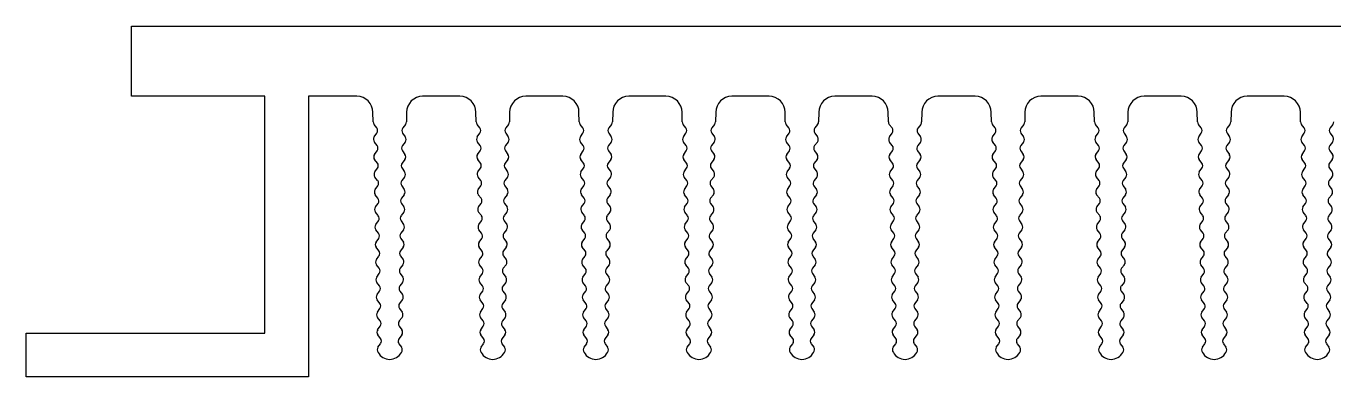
# Model space of a CAD drawing. Extents: x 813 to 960, y 637 to 657.
# Drawn here: x 813.2 to 887.7, y 637.3 to 657.3 of the extents above; entities that cross this region are included whole.
import ezdxf

# ---------------------------------------------------------------- set-up
doc = ezdxf.new("R2010")
doc.units = 0
doc.layers.get('0').update_dxf_attribs({"linetype": 'CONTINUOUS'})

msp = doc.modelspace()

# ---------------------------------------------------------------- linework, layer by layer
for p, q in [((819.174, 657.255), (954.174, 657.255)), ((819.174, 653.255), (819.174, 657.255)), ((826.774, 653.255), (819.174, 653.255)), ((826.774, 639.755), (826.774, 653.255)), ((829.264, 653.255), (829.264, 637.255)), ((832.009, 653.255), (829.264, 653.255)), ((837.879, 653.255), (835.759, 653.255)), ((843.749, 653.255), (841.629, 653.255)), ((849.619, 653.255), (847.499, 653.255)), ((855.489, 653.255), (853.369, 653.255)), ((861.359, 653.255), (859.239, 653.255)), ((867.229, 653.255), (865.109, 653.255)), ((873.099, 653.255), (870.979, 653.255)), ((878.969, 653.255), (876.849, 653.255)), ((884.839, 653.255), (882.719, 653.255)), ((832.937, 651.797), (832.924, 652.34)), ((834.844, 652.34), (834.831, 651.797)), ((838.807, 651.797), (838.794, 652.34)), ((840.714, 652.34), (840.701, 651.797)), ((844.677, 651.797), (844.664, 652.34)), ((846.584, 652.34), (846.571, 651.797)), ((850.547, 651.797), (850.534, 652.34)), ((852.454, 652.34), (852.441, 651.797)), ((856.417, 651.797), (856.404, 652.34)), ((858.324, 652.34), (858.311, 651.797)), ((862.287, 651.797), (862.274, 652.34)), ((864.194, 652.34), (864.181, 651.797)), ((868.157, 651.797), (868.144, 652.34)), ((870.064, 652.34), (870.051, 651.797)), ((874.027, 651.797), (874.014, 652.34)), ((875.934, 652.34), (875.921, 651.797)), ((879.897, 651.797), (879.884, 652.34)), ((881.804, 652.34), (881.791, 651.797)), ((885.767, 651.797), (885.754, 652.34)), ((833.143, 651.446), (832.99, 651.644)), ((833.002, 650.944), (833.148, 651.146)), ((834.619, 651.146), (834.766, 650.944)), ((834.778, 651.644), (834.625, 651.446)), ((839.013, 651.446), (838.86, 651.644)), ((838.872, 650.944), (839.018, 651.146)), ((840.489, 651.146), (840.636, 650.944)), ((840.648, 651.644), (840.495, 651.446)), ((844.883, 651.446), (844.73, 651.644)), ((844.742, 650.944), (844.888, 651.146)), ((846.359, 651.146), (846.506, 650.944)), ((846.518, 651.644), (846.365, 651.446)), ((850.753, 651.446), (850.6, 651.644)), ((850.612, 650.944), (850.758, 651.146)), ((852.229, 651.146), (852.376, 650.944)), ((852.388, 651.644), (852.235, 651.446)), ((856.623, 651.446), (856.47, 651.644)), ((856.482, 650.944), (856.628, 651.146)), ((858.099, 651.146), (858.246, 650.944)), ((858.258, 651.644), (858.105, 651.446)), ((862.493, 651.446), (862.34, 651.644)), ((862.352, 650.944), (862.498, 651.146)), ((863.969, 651.146), (864.116, 650.944)), ((864.128, 651.644), (863.975, 651.446)), ((868.363, 651.446), (868.21, 651.644)), ((868.222, 650.944), (868.368, 651.146)), ((869.839, 651.146), (869.986, 650.944)), ((869.998, 651.644), (869.845, 651.446)), ((874.233, 651.446), (874.08, 651.644)), ((874.092, 650.944), (874.238, 651.146)), ((875.709, 651.146), (875.856, 650.944)), ((875.868, 651.644), (875.715, 651.446)), ((880.103, 651.446), (879.95, 651.644)), ((879.962, 650.944), (880.108, 651.146)), ((881.579, 651.146), (881.726, 650.944)), ((881.738, 651.644), (881.585, 651.446)), ((885.973, 651.446), (885.82, 651.644)), ((885.832, 650.944), (885.978, 651.146)), ((887.449, 651.146), (887.596, 650.944)), ((887.608, 651.644), (887.455, 651.446)), ((833.161, 650.446), (833.007, 650.644)), ((834.76, 650.644), (834.607, 650.446)), ((839.031, 650.446), (838.877, 650.644)), ((840.63, 650.644), (840.477, 650.446)), ((844.901, 650.446), (844.747, 650.644)), ((846.5, 650.644), (846.347, 650.446)), ((850.771, 650.446), (850.617, 650.644)), ((852.37, 650.644), (852.217, 650.446)), ((856.641, 650.446), (856.487, 650.644)), ((858.24, 650.644), (858.087, 650.446)), ((862.511, 650.446), (862.357, 650.644)), ((864.11, 650.644), (863.957, 650.446)), ((868.381, 650.446), (868.227, 650.644)), ((869.98, 650.644), (869.827, 650.446)), ((874.251, 650.446), (874.097, 650.644)), ((875.85, 650.644), (875.697, 650.446)), ((880.121, 650.446), (879.967, 650.644)), ((881.72, 650.644), (881.567, 650.446)), ((885.991, 650.446), (885.837, 650.644)), ((887.59, 650.644), (887.437, 650.446)), ((833.02, 649.944), (833.166, 650.146)), ((833.179, 649.447), (833.025, 649.644)), ((834.743, 649.644), (834.589, 649.447)), ((834.602, 650.146), (834.748, 649.944)), ((838.89, 649.944), (839.036, 650.146)), ((839.049, 649.447), (838.895, 649.644)), ((840.613, 649.644), (840.459, 649.447)), ((840.472, 650.146), (840.618, 649.944)), ((844.76, 649.944), (844.906, 650.146)), ((844.919, 649.447), (844.765, 649.644)), ((846.483, 649.644), (846.329, 649.447)), ((846.342, 650.146), (846.488, 649.944)), ((850.63, 649.944), (850.776, 650.146)), ((850.789, 649.447), (850.635, 649.644)), ((852.353, 649.644), (852.199, 649.447)), ((852.212, 650.146), (852.358, 649.944)), ((856.5, 649.944), (856.646, 650.146)), ((856.659, 649.447), (856.505, 649.644)), ((858.223, 649.644), (858.069, 649.447)), ((858.082, 650.146), (858.228, 649.944)), ((862.37, 649.944), (862.516, 650.146)), ((862.529, 649.447), (862.375, 649.644)), ((864.093, 649.644), (863.939, 649.447)), ((863.952, 650.146), (864.098, 649.944)), ((868.24, 649.944), (868.386, 650.146)), ((868.399, 649.447), (868.245, 649.644)), ((869.963, 649.644), (869.809, 649.447)), ((869.822, 650.146), (869.968, 649.944)), ((874.11, 649.944), (874.256, 650.146)), ((874.269, 649.447), (874.115, 649.644)), ((875.833, 649.644), (875.679, 649.447)), ((875.692, 650.146), (875.838, 649.944)), ((879.98, 649.944), (880.126, 650.146)), ((880.139, 649.447), (879.985, 649.644)), ((881.703, 649.644), (881.549, 649.447)), ((881.562, 650.146), (881.708, 649.944)), ((885.85, 649.944), (885.996, 650.146)), ((886.009, 649.447), (885.855, 649.644)), ((887.573, 649.644), (887.419, 649.447)), ((887.432, 650.146), (887.578, 649.944)), ((833.037, 648.944), (833.184, 649.147)), ((834.584, 649.147), (834.73, 648.944)), ((838.907, 648.944), (839.054, 649.147)), ((840.454, 649.147), (840.6, 648.944)), ((844.777, 648.944), (844.924, 649.147)), ((846.324, 649.147), (846.47, 648.944)), ((850.647, 648.944), (850.794, 649.147)), ((852.194, 649.147), (852.34, 648.944)), ((856.517, 648.944), (856.664, 649.147)), ((858.064, 649.147), (858.21, 648.944)), ((862.387, 648.944), (862.534, 649.147)), ((863.934, 649.147), (864.08, 648.944)), ((868.257, 648.944), (868.404, 649.147)), ((869.804, 649.147), (869.95, 648.944)), ((874.127, 648.944), (874.274, 649.147)), ((875.674, 649.147), (875.82, 648.944)), ((879.997, 648.944), (880.144, 649.147)), ((881.544, 649.147), (881.69, 648.944)), ((885.867, 648.944), (886.014, 649.147)), ((887.414, 649.147), (887.56, 648.944)), ((833.196, 648.447), (833.043, 648.644)), ((833.055, 647.944), (833.201, 648.147)), ((834.566, 648.147), (834.713, 647.944)), ((834.725, 648.644), (834.572, 648.447)), ((839.066, 648.447), (838.913, 648.644)), ((838.925, 647.944), (839.071, 648.147)), ((840.436, 648.147), (840.583, 647.944)), ((840.595, 648.644), (840.442, 648.447)), ((844.936, 648.447), (844.783, 648.644)), ((844.795, 647.944), (844.941, 648.147)), ((846.306, 648.147), (846.453, 647.944)), ((846.465, 648.644), (846.312, 648.447)), ((850.806, 648.447), (850.653, 648.644)), ((850.665, 647.944), (850.811, 648.147)), ((852.176, 648.147), (852.323, 647.944)), ((852.335, 648.644), (852.182, 648.447)), ((856.676, 648.447), (856.523, 648.644)), ((856.535, 647.944), (856.681, 648.147)), ((858.046, 648.147), (858.193, 647.944)), ((858.205, 648.644), (858.052, 648.447)), ((862.546, 648.447), (862.393, 648.644)), ((862.405, 647.944), (862.551, 648.147)), ((863.916, 648.147), (864.063, 647.944)), ((864.075, 648.644), (863.922, 648.447)), ((868.416, 648.447), (868.263, 648.644)), ((868.275, 647.944), (868.421, 648.147)), ((869.786, 648.147), (869.933, 647.944)), ((869.945, 648.644), (869.792, 648.447)), ((874.286, 648.447), (874.133, 648.644)), ((874.145, 647.944), (874.291, 648.147)), ((875.656, 648.147), (875.803, 647.944)), ((875.815, 648.644), (875.662, 648.447)), ((880.156, 648.447), (880.003, 648.644)), ((880.015, 647.944), (880.161, 648.147)), ((881.526, 648.147), (881.673, 647.944)), ((881.685, 648.644), (881.532, 648.447)), ((886.026, 648.447), (885.873, 648.644)), ((885.885, 647.944), (886.031, 648.147)), ((887.396, 648.147), (887.543, 647.944)), ((887.555, 648.644), (887.402, 648.447)), ((833.214, 647.447), (833.06, 647.644)), ((834.707, 647.644), (834.554, 647.447)), ((839.084, 647.447), (838.93, 647.644)), ((840.577, 647.644), (840.424, 647.447)), ((844.954, 647.447), (844.8, 647.644)), ((846.447, 647.644), (846.294, 647.447)), ((850.824, 647.447), (850.67, 647.644)), ((852.317, 647.644), (852.164, 647.447)), ((856.694, 647.447), (856.54, 647.644)), ((858.187, 647.644), (858.034, 647.447)), ((862.564, 647.447), (862.41, 647.644)), ((864.057, 647.644), (863.904, 647.447)), ((868.434, 647.447), (868.28, 647.644)), ((869.927, 647.644), (869.774, 647.447)), ((874.304, 647.447), (874.15, 647.644)), ((875.797, 647.644), (875.644, 647.447)), ((880.174, 647.447), (880.02, 647.644)), ((881.667, 647.644), (881.514, 647.447)), ((886.044, 647.447), (885.89, 647.644)), ((887.537, 647.644), (887.384, 647.447)), ((833.073, 646.944), (833.219, 647.147)), ((833.232, 646.447), (833.078, 646.644)), ((834.69, 646.644), (834.536, 646.447)), ((834.549, 647.147), (834.695, 646.944)), ((838.943, 646.944), (839.089, 647.147)), ((839.102, 646.447), (838.948, 646.644)), ((840.56, 646.644), (840.406, 646.447)), ((840.419, 647.147), (840.565, 646.944)), ((844.813, 646.944), (844.959, 647.147)), ((844.972, 646.447), (844.818, 646.644)), ((846.43, 646.644), (846.276, 646.447)), ((846.289, 647.147), (846.435, 646.944)), ((850.683, 646.944), (850.829, 647.147)), ((850.842, 646.447), (850.688, 646.644)), ((852.3, 646.644), (852.146, 646.447)), ((852.159, 647.147), (852.305, 646.944)), ((856.553, 646.944), (856.699, 647.147)), ((856.712, 646.447), (856.558, 646.644)), ((858.17, 646.644), (858.016, 646.447)), ((858.029, 647.147), (858.175, 646.944)), ((862.423, 646.944), (862.569, 647.147)), ((862.582, 646.447), (862.428, 646.644)), ((864.04, 646.644), (863.886, 646.447)), ((863.899, 647.147), (864.045, 646.944)), ((868.293, 646.944), (868.439, 647.147)), ((868.452, 646.447), (868.298, 646.644)), ((869.91, 646.644), (869.756, 646.447)), ((869.769, 647.147), (869.915, 646.944)), ((874.163, 646.944), (874.309, 647.147)), ((874.322, 646.447), (874.168, 646.644)), ((875.78, 646.644), (875.626, 646.447)), ((875.639, 647.147), (875.785, 646.944)), ((880.033, 646.944), (880.179, 647.147)), ((880.192, 646.447), (880.038, 646.644)), ((881.65, 646.644), (881.496, 646.447)), ((881.509, 647.147), (881.655, 646.944)), ((885.903, 646.944), (886.049, 647.147)), ((886.062, 646.447), (885.908, 646.644)), ((887.52, 646.644), (887.366, 646.447)), ((887.379, 647.147), (887.525, 646.944)), ((833.09, 645.944), (833.237, 646.147)), ((834.531, 646.147), (834.677, 645.944)), ((838.96, 645.944), (839.107, 646.147)), ((840.401, 646.147), (840.547, 645.944)), ((844.83, 645.944), (844.977, 646.147)), ((846.271, 646.147), (846.417, 645.944)), ((850.7, 645.944), (850.847, 646.147)), ((852.141, 646.147), (852.287, 645.944)), ((856.57, 645.944), (856.717, 646.147)), ((858.011, 646.147), (858.157, 645.944)), ((862.44, 645.944), (862.587, 646.147)), ((863.881, 646.147), (864.027, 645.944)), ((868.31, 645.944), (868.457, 646.147)), ((869.751, 646.147), (869.897, 645.944)), ((874.18, 645.944), (874.327, 646.147)), ((875.621, 646.147), (875.767, 645.944)), ((880.05, 645.944), (880.197, 646.147)), ((881.491, 646.147), (881.637, 645.944)), ((885.92, 645.944), (886.067, 646.147)), ((887.361, 646.147), (887.507, 645.944)), ((833.249, 645.447), (833.096, 645.644)), ((833.108, 644.945), (833.255, 645.147)), ((834.513, 645.147), (834.66, 644.945)), ((834.672, 645.644), (834.519, 645.447)), ((839.119, 645.447), (838.966, 645.644)), ((838.978, 644.945), (839.125, 645.147)), ((840.383, 645.147), (840.53, 644.945)), ((840.542, 645.644), (840.389, 645.447)), ((844.989, 645.447), (844.836, 645.644)), ((844.848, 644.945), (844.995, 645.147)), ((846.253, 645.147), (846.4, 644.945)), ((846.412, 645.644), (846.259, 645.447)), ((850.859, 645.447), (850.706, 645.644)), ((850.718, 644.945), (850.865, 645.147)), ((852.123, 645.147), (852.27, 644.945)), ((852.282, 645.644), (852.129, 645.447)), ((856.729, 645.447), (856.576, 645.644)), ((856.588, 644.945), (856.735, 645.147)), ((857.993, 645.147), (858.14, 644.945)), ((858.152, 645.644), (857.999, 645.447)), ((862.599, 645.447), (862.446, 645.644)), ((862.458, 644.945), (862.605, 645.147)), ((863.863, 645.147), (864.01, 644.945)), ((864.022, 645.644), (863.869, 645.447)), ((868.469, 645.447), (868.316, 645.644)), ((868.328, 644.945), (868.475, 645.147)), ((869.733, 645.147), (869.88, 644.945)), ((869.892, 645.644), (869.739, 645.447)), ((874.339, 645.447), (874.186, 645.644)), ((874.198, 644.945), (874.345, 645.147)), ((875.603, 645.147), (875.75, 644.945)), ((875.762, 645.644), (875.609, 645.447)), ((880.209, 645.447), (880.056, 645.644)), ((880.068, 644.945), (880.215, 645.147)), ((881.473, 645.147), (881.62, 644.945)), ((881.632, 645.644), (881.479, 645.447)), ((886.079, 645.447), (885.926, 645.644)), ((885.938, 644.945), (886.085, 645.147)), ((887.343, 645.147), (887.49, 644.945)), ((887.502, 645.644), (887.349, 645.447)), ((833.267, 644.447), (833.113, 644.645)), ((834.654, 644.645), (834.501, 644.447)), ((839.137, 644.447), (838.983, 644.645)), ((840.524, 644.645), (840.371, 644.447)), ((845.007, 644.447), (844.853, 644.645)), ((846.394, 644.645), (846.241, 644.447)), ((850.877, 644.447), (850.723, 644.645)), ((852.264, 644.645), (852.111, 644.447)), ((856.747, 644.447), (856.593, 644.645)), ((858.134, 644.645), (857.981, 644.447)), ((862.617, 644.447), (862.463, 644.645)), ((864.004, 644.645), (863.851, 644.447)), ((868.487, 644.447), (868.333, 644.645)), ((869.874, 644.645), (869.721, 644.447)), ((874.357, 644.447), (874.203, 644.645)), ((875.744, 644.645), (875.591, 644.447)), ((880.227, 644.447), (880.073, 644.645)), ((881.614, 644.645), (881.461, 644.447)), ((886.097, 644.447), (885.943, 644.645)), ((887.484, 644.645), (887.331, 644.447)), ((833.126, 643.945), (833.272, 644.147)), ((833.285, 643.447), (833.131, 643.645)), ((834.637, 643.645), (834.483, 643.447)), ((834.496, 644.147), (834.642, 643.945)), ((838.996, 643.945), (839.142, 644.147)), ((839.155, 643.447), (839.001, 643.645)), ((840.507, 643.645), (840.353, 643.447)), ((840.366, 644.147), (840.512, 643.945)), ((844.866, 643.945), (845.012, 644.147)), ((845.025, 643.447), (844.871, 643.645)), ((846.377, 643.645), (846.223, 643.447)), ((846.236, 644.147), (846.382, 643.945)), ((850.736, 643.945), (850.882, 644.147)), ((850.895, 643.447), (850.741, 643.645)), ((852.247, 643.645), (852.093, 643.447)), ((852.106, 644.147), (852.252, 643.945)), ((856.606, 643.945), (856.752, 644.147)), ((856.765, 643.447), (856.611, 643.645)), ((858.117, 643.645), (857.963, 643.447)), ((857.976, 644.147), (858.122, 643.945)), ((862.476, 643.945), (862.622, 644.147)), ((862.635, 643.447), (862.481, 643.645)), ((863.987, 643.645), (863.833, 643.447)), ((863.846, 644.147), (863.992, 643.945)), ((868.346, 643.945), (868.492, 644.147)), ((868.505, 643.447), (868.351, 643.645)), ((869.857, 643.645), (869.703, 643.447)), ((869.716, 644.147), (869.862, 643.945)), ((874.216, 643.945), (874.362, 644.147)), ((874.375, 643.447), (874.221, 643.645)), ((875.727, 643.645), (875.573, 643.447)), ((875.586, 644.147), (875.732, 643.945)), ((880.086, 643.945), (880.232, 644.147)), ((880.245, 643.447), (880.091, 643.645)), ((881.597, 643.645), (881.443, 643.447)), ((881.456, 644.147), (881.602, 643.945)), ((885.956, 643.945), (886.102, 644.147)), ((886.115, 643.447), (885.961, 643.645)), ((887.467, 643.645), (887.313, 643.447)), ((887.326, 644.147), (887.472, 643.945)), ((833.143, 642.945), (833.29, 643.147)), ((834.478, 643.147), (834.624, 642.945)), ((839.013, 642.945), (839.16, 643.147)), ((840.348, 643.147), (840.494, 642.945)), ((844.883, 642.945), (845.03, 643.147)), ((846.218, 643.147), (846.364, 642.945)), ((850.753, 642.945), (850.9, 643.147)), ((852.088, 643.147), (852.234, 642.945)), ((856.623, 642.945), (856.77, 643.147)), ((857.958, 643.147), (858.104, 642.945)), ((862.493, 642.945), (862.64, 643.147)), ((863.828, 643.147), (863.974, 642.945)), ((868.363, 642.945), (868.51, 643.147)), ((869.698, 643.147), (869.844, 642.945)), ((874.233, 642.945), (874.38, 643.147)), ((875.568, 643.147), (875.714, 642.945)), ((880.103, 642.945), (880.25, 643.147)), ((881.438, 643.147), (881.584, 642.945)), ((885.973, 642.945), (886.12, 643.147)), ((887.308, 643.147), (887.454, 642.945)), ((833.302, 642.448), (833.149, 642.645)), ((833.161, 641.945), (833.308, 642.148)), ((834.46, 642.148), (834.607, 641.945)), ((834.619, 642.645), (834.466, 642.448)), ((839.172, 642.448), (839.019, 642.645)), ((839.031, 641.945), (839.178, 642.148)), ((840.33, 642.148), (840.477, 641.945)), ((840.489, 642.645), (840.336, 642.448)), ((845.042, 642.448), (844.889, 642.645)), ((844.901, 641.945), (845.048, 642.148)), ((846.2, 642.148), (846.347, 641.945)), ((846.359, 642.645), (846.206, 642.448)), ((850.912, 642.448), (850.759, 642.645)), ((850.771, 641.945), (850.918, 642.148)), ((852.07, 642.148), (852.217, 641.945)), ((852.229, 642.645), (852.076, 642.448)), ((856.782, 642.448), (856.629, 642.645)), ((856.641, 641.945), (856.788, 642.148)), ((857.94, 642.148), (858.087, 641.945)), ((858.099, 642.645), (857.946, 642.448)), ((862.652, 642.448), (862.499, 642.645)), ((862.511, 641.945), (862.658, 642.148)), ((863.81, 642.148), (863.957, 641.945)), ((863.969, 642.645), (863.816, 642.448)), ((868.522, 642.448), (868.369, 642.645)), ((868.381, 641.945), (868.528, 642.148)), ((869.68, 642.148), (869.827, 641.945)), ((869.839, 642.645), (869.686, 642.448)), ((874.392, 642.448), (874.239, 642.645)), ((874.251, 641.945), (874.398, 642.148)), ((875.55, 642.148), (875.697, 641.945)), ((875.709, 642.645), (875.556, 642.448)), ((880.262, 642.448), (880.109, 642.645)), ((880.121, 641.945), (880.268, 642.148)), ((881.42, 642.148), (881.567, 641.945)), ((881.579, 642.645), (881.426, 642.448)), ((886.132, 642.448), (885.979, 642.645)), ((885.991, 641.945), (886.138, 642.148)), ((887.29, 642.148), (887.437, 641.945)), ((887.449, 642.645), (887.296, 642.448)), ((833.32, 641.448), (833.166, 641.645)), ((834.601, 641.645), (834.448, 641.448)), ((839.19, 641.448), (839.036, 641.645)), ((840.471, 641.645), (840.318, 641.448)), ((845.06, 641.448), (844.906, 641.645)), ((846.341, 641.645), (846.188, 641.448)), ((850.93, 641.448), (850.776, 641.645)), ((852.211, 641.645), (852.058, 641.448)), ((856.8, 641.448), (856.646, 641.645)), ((858.081, 641.645), (857.928, 641.448)), ((862.67, 641.448), (862.516, 641.645)), ((863.951, 641.645), (863.798, 641.448)), ((868.54, 641.448), (868.386, 641.645)), ((869.821, 641.645), (869.668, 641.448)), ((874.41, 641.448), (874.256, 641.645)), ((875.691, 641.645), (875.538, 641.448)), ((880.28, 641.448), (880.126, 641.645)), ((881.561, 641.645), (881.408, 641.448)), ((886.15, 641.448), (885.996, 641.645)), ((887.431, 641.645), (887.278, 641.448)), ((833.179, 640.945), (833.325, 641.148)), ((833.338, 640.448), (833.184, 640.645)), ((834.584, 640.645), (834.43, 640.448)), ((834.443, 641.148), (834.589, 640.945)), ((839.049, 640.945), (839.195, 641.148)), ((839.208, 640.448), (839.054, 640.645)), ((840.454, 640.645), (840.3, 640.448)), ((840.313, 641.148), (840.459, 640.945)), ((844.919, 640.945), (845.065, 641.148)), ((845.078, 640.448), (844.924, 640.645)), ((846.324, 640.645), (846.17, 640.448)), ((846.183, 641.148), (846.329, 640.945)), ((850.789, 640.945), (850.935, 641.148)), ((850.948, 640.448), (850.794, 640.645)), ((852.194, 640.645), (852.04, 640.448)), ((852.053, 641.148), (852.199, 640.945)), ((856.659, 640.945), (856.805, 641.148)), ((856.818, 640.448), (856.664, 640.645)), ((858.064, 640.645), (857.91, 640.448)), ((857.923, 641.148), (858.069, 640.945)), ((862.529, 640.945), (862.675, 641.148)), ((862.688, 640.448), (862.534, 640.645)), ((863.934, 640.645), (863.78, 640.448)), ((863.793, 641.148), (863.939, 640.945)), ((868.399, 640.945), (868.545, 641.148)), ((868.558, 640.448), (868.404, 640.645)), ((869.804, 640.645), (869.65, 640.448)), ((869.663, 641.148), (869.809, 640.945)), ((874.269, 640.945), (874.415, 641.148)), ((874.428, 640.448), (874.274, 640.645)), ((875.674, 640.645), (875.52, 640.448)), ((875.533, 641.148), (875.679, 640.945)), ((880.139, 640.945), (880.285, 641.148)), ((880.298, 640.448), (880.144, 640.645)), ((881.544, 640.645), (881.39, 640.448)), ((881.403, 641.148), (881.549, 640.945)), ((886.009, 640.945), (886.155, 641.148)), ((886.168, 640.448), (886.014, 640.645)), ((887.414, 640.645), (887.26, 640.448)), ((887.273, 641.148), (887.419, 640.945)), ((833.196, 639.945), (833.343, 640.148)), ((834.425, 640.148), (834.571, 639.945)), ((839.066, 639.945), (839.213, 640.148)), ((840.295, 640.148), (840.441, 639.945)), ((844.936, 639.945), (845.083, 640.148)), ((846.165, 640.148), (846.311, 639.945)), ((850.806, 639.945), (850.953, 640.148)), ((852.035, 640.148), (852.181, 639.945)), ((856.676, 639.945), (856.823, 640.148)), ((857.905, 640.148), (858.051, 639.945)), ((862.546, 639.945), (862.693, 640.148)), ((863.775, 640.148), (863.921, 639.945)), ((868.416, 639.945), (868.563, 640.148)), ((869.645, 640.148), (869.791, 639.945)), ((874.286, 639.945), (874.433, 640.148)), ((875.515, 640.148), (875.661, 639.945)), ((880.156, 639.945), (880.303, 640.148)), ((881.385, 640.148), (881.531, 639.945)), ((886.026, 639.945), (886.173, 640.148)), ((887.255, 640.148), (887.401, 639.945)), ((813.174, 639.755), (826.774, 639.755)), ((813.174, 637.255), (813.174, 639.755)), ((833.355, 639.448), (833.202, 639.645)), ((833.214, 638.946), (833.361, 639.148)), ((834.407, 639.148), (834.554, 638.946)), ((834.566, 639.645), (834.413, 639.448)), ((839.225, 639.448), (839.072, 639.645)), ((839.084, 638.946), (839.231, 639.148)), ((840.277, 639.148), (840.424, 638.946)), ((840.436, 639.645), (840.283, 639.448)), ((845.095, 639.448), (844.942, 639.645)), ((844.954, 638.946), (845.101, 639.148)), ((846.147, 639.148), (846.294, 638.946)), ((846.306, 639.645), (846.153, 639.448)), ((850.965, 639.448), (850.812, 639.645)), ((850.824, 638.946), (850.971, 639.148)), ((852.017, 639.148), (852.164, 638.946)), ((852.176, 639.645), (852.023, 639.448)), ((856.835, 639.448), (856.682, 639.645)), ((856.694, 638.946), (856.841, 639.148)), ((857.887, 639.148), (858.034, 638.946)), ((858.046, 639.645), (857.893, 639.448)), ((862.705, 639.448), (862.552, 639.645)), ((862.564, 638.946), (862.711, 639.148)), ((863.757, 639.148), (863.904, 638.946)), ((863.916, 639.645), (863.763, 639.448)), ((868.575, 639.448), (868.422, 639.645)), ((868.434, 638.946), (868.581, 639.148)), ((869.627, 639.148), (869.774, 638.946)), ((869.786, 639.645), (869.633, 639.448)), ((874.445, 639.448), (874.292, 639.645)), ((874.304, 638.946), (874.451, 639.148)), ((875.497, 639.148), (875.644, 638.946)), ((875.656, 639.645), (875.503, 639.448)), ((880.315, 639.448), (880.162, 639.645)), ((880.174, 638.946), (880.321, 639.148)), ((881.367, 639.148), (881.514, 638.946)), ((881.526, 639.645), (881.373, 639.448)), ((886.185, 639.448), (886.032, 639.645)), ((886.044, 638.946), (886.191, 639.148)), ((887.237, 639.148), (887.384, 638.946)), ((887.396, 639.645), (887.243, 639.448)), ((829.264, 637.255), (813.174, 637.255))]:
    msp.add_line(p, q)
for centre, radius, start, end in [((832.009, 652.34), 0.915, 360, 90), ((835.759, 652.34), 0.915, 90, 180), ((837.879, 652.34), 0.915, 0, 90), ((841.629, 652.34), 0.915, 90, 180), ((843.749, 652.34), 0.915, 360, 90), ((847.499, 652.34), 0.915, 90, 180), ((849.619, 652.34), 0.915, 360, 90), ((853.369, 652.34), 0.915, 90, 180), ((855.489, 652.34), 0.915, 0, 90), ((859.239, 652.34), 0.915, 90, 180), ((861.359, 652.34), 0.915, 0, 90), ((865.109, 652.34), 0.915, 90, 180), ((867.229, 652.34), 0.915, 360, 90), ((870.979, 652.34), 0.915, 90, 180), ((873.099, 652.34), 0.915, 360, 90), ((876.849, 652.34), 0.915, 90, 180), ((878.969, 652.34), 0.915, 360, 90), ((882.719, 652.34), 0.915, 90, 180), ((884.839, 652.34), 0.915, 360, 90), ((833.187, 651.797), 0.25, 180, 217.88244), ((834.581, 651.797), 0.25, 322.11756, 0), ((839.057, 651.797), 0.25, 180, 217.88244), ((840.451, 651.797), 0.25, 322.11756, 0), ((844.927, 651.797), 0.25, 180, 217.88244), ((846.321, 651.797), 0.25, 322.11756, 0), ((850.797, 651.797), 0.25, 180, 217.88244), ((852.191, 651.797), 0.25, 322.11756, 0), ((856.667, 651.797), 0.25, 180, 217.88244), ((858.061, 651.797), 0.25, 322.11756, 0), ((862.537, 651.797), 0.25, 180, 217.88244), ((863.931, 651.797), 0.25, 322.11756, 0), ((868.407, 651.797), 0.25, 180, 217.88244), ((869.801, 651.797), 0.25, 322.11756, 0), ((874.277, 651.797), 0.25, 180, 217.88244), ((875.671, 651.797), 0.25, 322.11756, 0), ((880.147, 651.797), 0.25, 180, 217.88244), ((881.541, 651.797), 0.25, 322.11756, 0), ((886.017, 651.797), 0.25, 180, 217.88244), ((887.411, 651.797), 0.25, 322.11756, 0), ((832.946, 651.293), 0.25, 324.14265, 37.88244), ((834.822, 651.293), 0.25, 142.11756, 215.85735), ((838.816, 651.293), 0.25, 324.14265, 37.88244), ((840.692, 651.293), 0.25, 142.11756, 215.85735), ((844.686, 651.293), 0.25, 324.14265, 37.88244), ((846.562, 651.293), 0.25, 142.11756, 215.85735), ((850.556, 651.293), 0.25, 324.14265, 37.88244), ((852.432, 651.293), 0.25, 142.11756, 215.85735), ((856.426, 651.293), 0.25, 324.14265, 37.88244), ((858.302, 651.293), 0.25, 142.11756, 215.85735), ((862.296, 651.293), 0.25, 324.14265, 37.88244), ((864.172, 651.293), 0.25, 142.11756, 215.85735), ((868.166, 651.293), 0.25, 324.14265, 37.88244), ((870.042, 651.293), 0.25, 142.11756, 215.85735), ((874.036, 651.293), 0.25, 324.14265, 37.88244), ((875.912, 651.293), 0.25, 142.11756, 215.85735), ((879.906, 651.293), 0.25, 324.14265, 37.88244), ((881.782, 651.293), 0.25, 142.11756, 215.85735), ((885.776, 651.293), 0.25, 324.14265, 37.88244), ((887.652, 651.293), 0.25, 142.11756, 215.85735), ((833.205, 650.797), 0.25, 144.14265, 217.88244), ((832.964, 650.293), 0.25, 324.14265, 37.88244), ((834.804, 650.293), 0.25, 142.11756, 215.85735), ((834.563, 650.797), 0.25, 322.11756, 35.85735), ((839.075, 650.797), 0.25, 144.14265, 217.88244), ((838.834, 650.293), 0.25, 324.14265, 37.88244), ((840.674, 650.293), 0.25, 142.11756, 215.85735), ((840.433, 650.797), 0.25, 322.11756, 35.85735), ((844.945, 650.797), 0.25, 144.14265, 217.88244), ((844.704, 650.293), 0.25, 324.14265, 37.88244), ((846.544, 650.293), 0.25, 142.11756, 215.85735), ((846.303, 650.797), 0.25, 322.11756, 35.85735), ((850.815, 650.797), 0.25, 144.14265, 217.88244), ((850.574, 650.293), 0.25, 324.14265, 37.88244), ((852.414, 650.293), 0.25, 142.11756, 215.85735), ((852.173, 650.797), 0.25, 322.11756, 35.85735), ((856.685, 650.797), 0.25, 144.14265, 217.88244), ((856.444, 650.293), 0.25, 324.14265, 37.88244), ((858.284, 650.293), 0.25, 142.11756, 215.85735), ((858.043, 650.797), 0.25, 322.11756, 35.85735), ((862.555, 650.797), 0.25, 144.14265, 217.88244), ((862.314, 650.293), 0.25, 324.14265, 37.88244), ((864.154, 650.293), 0.25, 142.11756, 215.85735), ((863.913, 650.797), 0.25, 322.11756, 35.85735), ((868.425, 650.797), 0.25, 144.14265, 217.88244), ((868.184, 650.293), 0.25, 324.14265, 37.88244), ((870.024, 650.293), 0.25, 142.11756, 215.85735), ((869.783, 650.797), 0.25, 322.11756, 35.85735), ((874.295, 650.797), 0.25, 144.14265, 217.88244), ((874.054, 650.293), 0.25, 324.14265, 37.88244), ((875.894, 650.293), 0.25, 142.11756, 215.85735), ((875.653, 650.797), 0.25, 322.11756, 35.85735), ((880.165, 650.797), 0.25, 144.14265, 217.88244), ((879.924, 650.293), 0.25, 324.14265, 37.88244), ((881.764, 650.293), 0.25, 142.11756, 215.85735), ((881.523, 650.797), 0.25, 322.11756, 35.85735), ((886.035, 650.797), 0.25, 144.14265, 217.88244), ((885.794, 650.293), 0.25, 324.14265, 37.88244), ((887.634, 650.293), 0.25, 142.11756, 215.85735), ((887.393, 650.797), 0.25, 322.11756, 35.85735), ((833.222, 649.797), 0.25, 144.14265, 217.88244), ((834.545, 649.797), 0.25, 322.11756, 35.85735), ((839.092, 649.797), 0.25, 144.14265, 217.88244), ((840.415, 649.797), 0.25, 322.11756, 35.85735), ((844.962, 649.797), 0.25, 144.14265, 217.88244), ((846.285, 649.797), 0.25, 322.11756, 35.85735), ((850.832, 649.797), 0.25, 144.14265, 217.88244), ((852.155, 649.797), 0.25, 322.11756, 35.85735), ((856.702, 649.797), 0.25, 144.14265, 217.88244), ((858.025, 649.797), 0.25, 322.11756, 35.85735), ((862.572, 649.797), 0.25, 144.14265, 217.88244), ((863.895, 649.797), 0.25, 322.11756, 35.85735), ((868.442, 649.797), 0.25, 144.14265, 217.88244), ((869.765, 649.797), 0.25, 322.11756, 35.85735), ((874.312, 649.797), 0.25, 144.14265, 217.88244), ((875.635, 649.797), 0.25, 322.11756, 35.85735), ((880.182, 649.797), 0.25, 144.14265, 217.88244), ((881.505, 649.797), 0.25, 322.11756, 35.85735), ((886.052, 649.797), 0.25, 144.14265, 217.88244), ((887.375, 649.797), 0.25, 322.11756, 35.85735), ((833.24, 648.797), 0.25, 144.14265, 217.88244), ((832.981, 649.293), 0.25, 324.14265, 37.88244), ((834.787, 649.293), 0.25, 142.11756, 215.85735), ((834.528, 648.797), 0.25, 322.11756, 35.85735), ((839.11, 648.797), 0.25, 144.14265, 217.88244), ((838.851, 649.293), 0.25, 324.14265, 37.88244), ((840.657, 649.293), 0.25, 142.11756, 215.85735), ((840.398, 648.797), 0.25, 322.11756, 35.85735), ((844.98, 648.797), 0.25, 144.14265, 217.88244), ((844.721, 649.293), 0.25, 324.14265, 37.88244), ((846.527, 649.293), 0.25, 142.11756, 215.85735), ((846.268, 648.797), 0.25, 322.11756, 35.85735), ((850.85, 648.797), 0.25, 144.14265, 217.88244), ((850.591, 649.293), 0.25, 324.14265, 37.88244), ((852.397, 649.293), 0.25, 142.11756, 215.85735), ((852.138, 648.797), 0.25, 322.11756, 35.85735), ((856.72, 648.797), 0.25, 144.14265, 217.88244), ((856.461, 649.293), 0.25, 324.14265, 37.88244), ((858.267, 649.293), 0.25, 142.11756, 215.85735), ((858.008, 648.797), 0.25, 322.11756, 35.85735), ((862.59, 648.797), 0.25, 144.14265, 217.88244), ((862.331, 649.293), 0.25, 324.14265, 37.88244), ((864.137, 649.293), 0.25, 142.11756, 215.85735), ((863.878, 648.797), 0.25, 322.11756, 35.85735), ((868.46, 648.797), 0.25, 144.14265, 217.88244), ((868.201, 649.293), 0.25, 324.14265, 37.88244), ((870.007, 649.293), 0.25, 142.11756, 215.85735), ((869.748, 648.797), 0.25, 322.11756, 35.85735), ((874.33, 648.797), 0.25, 144.14265, 217.88244), ((874.071, 649.293), 0.25, 324.14265, 37.88244), ((875.877, 649.293), 0.25, 142.11756, 215.85735), ((875.618, 648.797), 0.25, 322.11756, 35.85735), ((880.2, 648.797), 0.25, 144.14265, 217.88244), ((879.941, 649.293), 0.25, 324.14265, 37.88244), ((881.747, 649.293), 0.25, 142.11756, 215.85735), ((881.488, 648.797), 0.25, 322.11756, 35.85735), ((886.07, 648.797), 0.25, 144.14265, 217.88244), ((885.811, 649.293), 0.25, 324.14265, 37.88244), ((887.617, 649.293), 0.25, 142.11756, 215.85735), ((887.358, 648.797), 0.25, 322.11756, 35.85735), ((832.999, 648.293), 0.25, 324.14265, 37.88244), ((834.769, 648.293), 0.25, 142.11756, 215.85735), ((838.869, 648.293), 0.25, 324.14265, 37.88244), ((840.639, 648.293), 0.25, 142.11756, 215.85735), ((844.739, 648.293), 0.25, 324.14265, 37.88244), ((846.509, 648.293), 0.25, 142.11756, 215.85735), ((850.609, 648.293), 0.25, 324.14265, 37.88244), ((852.379, 648.293), 0.25, 142.11756, 215.85735), ((856.479, 648.293), 0.25, 324.14265, 37.88244), ((858.249, 648.293), 0.25, 142.11756, 215.85735), ((862.349, 648.293), 0.25, 324.14265, 37.88244), ((864.119, 648.293), 0.25, 142.11756, 215.85735), ((868.219, 648.293), 0.25, 324.14265, 37.88244), ((869.989, 648.293), 0.25, 142.11756, 215.85735), ((874.089, 648.293), 0.25, 324.14265, 37.88244), ((875.859, 648.293), 0.25, 142.11756, 215.85735), ((879.959, 648.293), 0.25, 324.14265, 37.88244), ((881.729, 648.293), 0.25, 142.11756, 215.85735), ((885.829, 648.293), 0.25, 324.14265, 37.88244), ((887.599, 648.293), 0.25, 142.11756, 215.85735), ((833.258, 647.798), 0.25, 144.14265, 217.88244), ((833.017, 647.293), 0.25, 324.14265, 37.88244), ((834.751, 647.293), 0.25, 142.11756, 215.85735), ((834.51, 647.798), 0.25, 322.11756, 35.85735), ((839.128, 647.798), 0.25, 144.14265, 217.88244), ((838.887, 647.293), 0.25, 324.14265, 37.88244), ((840.621, 647.293), 0.25, 142.11756, 215.85735), ((840.38, 647.798), 0.25, 322.11756, 35.85735), ((844.998, 647.798), 0.25, 144.14265, 217.88244), ((844.757, 647.293), 0.25, 324.14265, 37.88244), ((846.491, 647.293), 0.25, 142.11756, 215.85735), ((846.25, 647.798), 0.25, 322.11756, 35.85735), ((850.868, 647.798), 0.25, 144.14265, 217.88244), ((850.627, 647.293), 0.25, 324.14265, 37.88244), ((852.361, 647.293), 0.25, 142.11756, 215.85735), ((852.12, 647.798), 0.25, 322.11756, 35.85735), ((856.738, 647.798), 0.25, 144.14265, 217.88244), ((856.497, 647.293), 0.25, 324.14265, 37.88244), ((858.231, 647.293), 0.25, 142.11756, 215.85735), ((857.99, 647.798), 0.25, 322.11756, 35.85735), ((862.608, 647.798), 0.25, 144.14265, 217.88244), ((862.367, 647.293), 0.25, 324.14265, 37.88244), ((864.101, 647.293), 0.25, 142.11756, 215.85735), ((863.86, 647.798), 0.25, 322.11756, 35.85735), ((868.478, 647.798), 0.25, 144.14265, 217.88244), ((868.237, 647.293), 0.25, 324.14265, 37.88244), ((869.971, 647.293), 0.25, 142.11756, 215.85735), ((869.73, 647.798), 0.25, 322.11756, 35.85735), ((874.348, 647.798), 0.25, 144.14265, 217.88244), ((874.107, 647.293), 0.25, 324.14265, 37.88244), ((875.841, 647.293), 0.25, 142.11756, 215.85735), ((875.6, 647.798), 0.25, 322.11756, 35.85735), ((880.218, 647.798), 0.25, 144.14265, 217.88244), ((879.977, 647.293), 0.25, 324.14265, 37.88244), ((881.711, 647.293), 0.25, 142.11756, 215.85735), ((881.47, 647.798), 0.25, 322.11756, 35.85735), ((886.088, 647.798), 0.25, 144.14265, 217.88244), ((885.847, 647.293), 0.25, 324.14265, 37.88244), ((887.581, 647.293), 0.25, 142.11756, 215.85735), ((887.34, 647.798), 0.25, 322.11756, 35.85735), ((833.275, 646.798), 0.25, 144.14265, 217.88244), ((834.492, 646.798), 0.25, 322.11756, 35.85735), ((839.145, 646.798), 0.25, 144.14265, 217.88244), ((840.362, 646.798), 0.25, 322.11756, 35.85735), ((845.015, 646.798), 0.25, 144.14265, 217.88244), ((846.232, 646.798), 0.25, 322.11756, 35.85735), ((850.885, 646.798), 0.25, 144.14265, 217.88244), ((852.102, 646.798), 0.25, 322.11756, 35.85735), ((856.755, 646.798), 0.25, 144.14265, 217.88244), ((857.972, 646.798), 0.25, 322.11756, 35.85735), ((862.625, 646.798), 0.25, 144.14265, 217.88244), ((863.842, 646.798), 0.25, 322.11756, 35.85735), ((868.495, 646.798), 0.25, 144.14265, 217.88244), ((869.712, 646.798), 0.25, 322.11756, 35.85735), ((874.365, 646.798), 0.25, 144.14265, 217.88244), ((875.582, 646.798), 0.25, 322.11756, 35.85735), ((880.235, 646.798), 0.25, 144.14265, 217.88244), ((881.452, 646.798), 0.25, 322.11756, 35.85735), ((886.105, 646.798), 0.25, 144.14265, 217.88244), ((887.322, 646.798), 0.25, 322.11756, 35.85735), ((833.293, 645.798), 0.25, 144.14265, 217.88244), ((833.034, 646.293), 0.25, 324.14265, 37.88244), ((834.734, 646.293), 0.25, 142.11756, 215.85735), ((834.475, 645.798), 0.25, 322.11756, 35.85735), ((839.163, 645.798), 0.25, 144.14265, 217.88244), ((838.904, 646.293), 0.25, 324.14265, 37.88244), ((840.604, 646.293), 0.25, 142.11756, 215.85735), ((840.345, 645.798), 0.25, 322.11756, 35.85735), ((845.033, 645.798), 0.25, 144.14265, 217.88244), ((844.774, 646.293), 0.25, 324.14265, 37.88244), ((846.474, 646.293), 0.25, 142.11756, 215.85735), ((846.215, 645.798), 0.25, 322.11756, 35.85735), ((850.903, 645.798), 0.25, 144.14265, 217.88244), ((850.644, 646.293), 0.25, 324.14265, 37.88244), ((852.344, 646.293), 0.25, 142.11756, 215.85735), ((852.085, 645.798), 0.25, 322.11756, 35.85735), ((856.773, 645.798), 0.25, 144.14265, 217.88244), ((856.514, 646.293), 0.25, 324.14265, 37.88244), ((858.214, 646.293), 0.25, 142.11756, 215.85735), ((857.955, 645.798), 0.25, 322.11756, 35.85735), ((862.643, 645.798), 0.25, 144.14265, 217.88244), ((862.384, 646.293), 0.25, 324.14265, 37.88244), ((864.084, 646.293), 0.25, 142.11756, 215.85735), ((863.825, 645.798), 0.25, 322.11756, 35.85735), ((868.513, 645.798), 0.25, 144.14265, 217.88244), ((868.254, 646.293), 0.25, 324.14265, 37.88244), ((869.954, 646.293), 0.25, 142.11756, 215.85735), ((869.695, 645.798), 0.25, 322.11756, 35.85735), ((874.383, 645.798), 0.25, 144.14265, 217.88244), ((874.124, 646.293), 0.25, 324.14265, 37.88244), ((875.824, 646.293), 0.25, 142.11756, 215.85735), ((875.565, 645.798), 0.25, 322.11756, 35.85735), ((880.253, 645.798), 0.25, 144.14265, 217.88244), ((879.994, 646.293), 0.25, 324.14265, 37.88244), ((881.694, 646.293), 0.25, 142.11756, 215.85735), ((881.435, 645.798), 0.25, 322.11756, 35.85735), ((886.123, 645.798), 0.25, 144.14265, 217.88244), ((885.864, 646.293), 0.25, 324.14265, 37.88244), ((887.564, 646.293), 0.25, 142.11756, 215.85735), ((887.305, 645.798), 0.25, 322.11756, 35.85735), ((833.052, 645.294), 0.25, 324.14265, 37.88244), ((834.716, 645.294), 0.25, 142.11756, 215.85735), ((838.922, 645.294), 0.25, 324.14265, 37.88244), ((840.586, 645.294), 0.25, 142.11756, 215.85735), ((844.792, 645.294), 0.25, 324.14265, 37.88244), ((846.456, 645.294), 0.25, 142.11756, 215.85735), ((850.662, 645.294), 0.25, 324.14265, 37.88244), ((852.326, 645.294), 0.25, 142.11756, 215.85735), ((856.532, 645.294), 0.25, 324.14265, 37.88244), ((858.196, 645.294), 0.25, 142.11756, 215.85735), ((862.402, 645.294), 0.25, 324.14265, 37.88244), ((864.066, 645.294), 0.25, 142.11756, 215.85735), ((868.272, 645.294), 0.25, 324.14265, 37.88244), ((869.936, 645.294), 0.25, 142.11756, 215.85735), ((874.142, 645.294), 0.25, 324.14265, 37.88244), ((875.806, 645.294), 0.25, 142.11756, 215.85735), ((880.012, 645.294), 0.25, 324.14265, 37.88244), ((881.676, 645.294), 0.25, 142.11756, 215.85735), ((885.882, 645.294), 0.25, 324.14265, 37.88244), ((887.546, 645.294), 0.25, 142.11756, 215.85735), ((833.311, 644.798), 0.25, 144.14265, 217.88244), ((833.07, 644.294), 0.25, 324.14265, 37.88244), ((834.698, 644.294), 0.25, 142.11756, 215.85735), ((834.457, 644.798), 0.25, 322.11756, 35.85735), ((839.181, 644.798), 0.25, 144.14265, 217.88244), ((838.94, 644.294), 0.25, 324.14265, 37.88244), ((840.568, 644.294), 0.25, 142.11756, 215.85735), ((840.327, 644.798), 0.25, 322.11756, 35.85735), ((845.051, 644.798), 0.25, 144.14265, 217.88244), ((844.81, 644.294), 0.25, 324.14265, 37.88244), ((846.438, 644.294), 0.25, 142.11756, 215.85735), ((846.197, 644.798), 0.25, 322.11756, 35.85735), ((850.921, 644.798), 0.25, 144.14265, 217.88244), ((850.68, 644.294), 0.25, 324.14265, 37.88244), ((852.308, 644.294), 0.25, 142.11756, 215.85735), ((852.067, 644.798), 0.25, 322.11756, 35.85735), ((856.791, 644.798), 0.25, 144.14265, 217.88244), ((856.55, 644.294), 0.25, 324.14265, 37.88244), ((858.178, 644.294), 0.25, 142.11756, 215.85735), ((857.937, 644.798), 0.25, 322.11756, 35.85735), ((862.661, 644.798), 0.25, 144.14265, 217.88244), ((862.42, 644.294), 0.25, 324.14265, 37.88244), ((864.048, 644.294), 0.25, 142.11756, 215.85735), ((863.807, 644.798), 0.25, 322.11756, 35.85735), ((868.531, 644.798), 0.25, 144.14265, 217.88244), ((868.29, 644.294), 0.25, 324.14265, 37.88244), ((869.918, 644.294), 0.25, 142.11756, 215.85735), ((869.677, 644.798), 0.25, 322.11756, 35.85735), ((874.401, 644.798), 0.25, 144.14265, 217.88244), ((874.16, 644.294), 0.25, 324.14265, 37.88244), ((875.788, 644.294), 0.25, 142.11756, 215.85735), ((875.547, 644.798), 0.25, 322.11756, 35.85735), ((880.271, 644.798), 0.25, 144.14265, 217.88244), ((880.03, 644.294), 0.25, 324.14265, 37.88244), ((881.658, 644.294), 0.25, 142.11756, 215.85735), ((881.417, 644.798), 0.25, 322.11756, 35.85735), ((886.141, 644.798), 0.25, 144.14265, 217.88244), ((885.9, 644.294), 0.25, 324.14265, 37.88244), ((887.528, 644.294), 0.25, 142.11756, 215.85735), ((887.287, 644.798), 0.25, 322.11756, 35.85735), ((833.328, 643.798), 0.25, 144.14265, 217.88244), ((834.439, 643.798), 0.25, 322.11756, 35.85735), ((839.198, 643.798), 0.25, 144.14265, 217.88244), ((840.309, 643.798), 0.25, 322.11756, 35.85735), ((845.068, 643.798), 0.25, 144.14265, 217.88244), ((846.179, 643.798), 0.25, 322.11756, 35.85735), ((850.938, 643.798), 0.25, 144.14265, 217.88244), ((852.049, 643.798), 0.25, 322.11756, 35.85735), ((856.808, 643.798), 0.25, 144.14265, 217.88244), ((857.919, 643.798), 0.25, 322.11756, 35.85735), ((862.678, 643.798), 0.25, 144.14265, 217.88244), ((863.789, 643.798), 0.25, 322.11756, 35.85735), ((868.548, 643.798), 0.25, 144.14265, 217.88244), ((869.659, 643.798), 0.25, 322.11756, 35.85735), ((874.418, 643.798), 0.25, 144.14265, 217.88244), ((875.529, 643.798), 0.25, 322.11756, 35.85735), ((880.288, 643.798), 0.25, 144.14265, 217.88244), ((881.399, 643.798), 0.25, 322.11756, 35.85735), ((886.158, 643.798), 0.25, 144.14265, 217.88244), ((887.269, 643.798), 0.25, 322.11756, 35.85735), ((833.346, 642.798), 0.25, 144.14265, 217.88244), ((833.087, 643.294), 0.25, 324.14265, 37.88244), ((834.681, 643.294), 0.25, 142.11756, 215.85735), ((834.422, 642.798), 0.25, 322.11756, 35.85735), ((839.216, 642.798), 0.25, 144.14265, 217.88244), ((838.957, 643.294), 0.25, 324.14265, 37.88244), ((840.551, 643.294), 0.25, 142.11756, 215.85735), ((840.292, 642.798), 0.25, 322.11756, 35.85735), ((845.086, 642.798), 0.25, 144.14265, 217.88244), ((844.827, 643.294), 0.25, 324.14265, 37.88244), ((846.421, 643.294), 0.25, 142.11756, 215.85735), ((846.162, 642.798), 0.25, 322.11756, 35.85735), ((850.956, 642.798), 0.25, 144.14265, 217.88244), ((850.697, 643.294), 0.25, 324.14265, 37.88244), ((852.291, 643.294), 0.25, 142.11756, 215.85735), ((852.032, 642.798), 0.25, 322.11756, 35.85735), ((856.826, 642.798), 0.25, 144.14265, 217.88244), ((856.567, 643.294), 0.25, 324.14265, 37.88244), ((858.161, 643.294), 0.25, 142.11756, 215.85735), ((857.902, 642.798), 0.25, 322.11756, 35.85735), ((862.696, 642.798), 0.25, 144.14265, 217.88244), ((862.437, 643.294), 0.25, 324.14265, 37.88244), ((864.031, 643.294), 0.25, 142.11756, 215.85735), ((863.772, 642.798), 0.25, 322.11756, 35.85735), ((868.566, 642.798), 0.25, 144.14265, 217.88244), ((868.307, 643.294), 0.25, 324.14265, 37.88244), ((869.901, 643.294), 0.25, 142.11756, 215.85735), ((869.642, 642.798), 0.25, 322.11756, 35.85735), ((874.436, 642.798), 0.25, 144.14265, 217.88244), ((874.177, 643.294), 0.25, 324.14265, 37.88244), ((875.771, 643.294), 0.25, 142.11756, 215.85735), ((875.512, 642.798), 0.25, 322.11756, 35.85735), ((880.306, 642.798), 0.25, 144.14265, 217.88244), ((880.047, 643.294), 0.25, 324.14265, 37.88244), ((881.641, 643.294), 0.25, 142.11756, 215.85735), ((881.382, 642.798), 0.25, 322.11756, 35.85735), ((886.176, 642.798), 0.25, 144.14265, 217.88244), ((885.917, 643.294), 0.25, 324.14265, 37.88244), ((887.511, 643.294), 0.25, 142.11756, 215.85735), ((887.252, 642.798), 0.25, 322.11756, 35.85735), ((833.105, 642.294), 0.25, 324.14265, 37.88244), ((834.663, 642.294), 0.25, 142.11756, 215.85735), ((838.975, 642.294), 0.25, 324.14265, 37.88244), ((840.533, 642.294), 0.25, 142.11756, 215.85735), ((844.845, 642.294), 0.25, 324.14265, 37.88244), ((846.403, 642.294), 0.25, 142.11756, 215.85735), ((850.715, 642.294), 0.25, 324.14265, 37.88244), ((852.273, 642.294), 0.25, 142.11756, 215.85735), ((856.585, 642.294), 0.25, 324.14265, 37.88244), ((858.143, 642.294), 0.25, 142.11756, 215.85735), ((862.455, 642.294), 0.25, 324.14265, 37.88244), ((864.013, 642.294), 0.25, 142.11756, 215.85735), ((868.325, 642.294), 0.25, 324.14265, 37.88244), ((869.883, 642.294), 0.25, 142.11756, 215.85735), ((874.195, 642.294), 0.25, 324.14265, 37.88244), ((875.753, 642.294), 0.25, 142.11756, 215.85735), ((880.065, 642.294), 0.25, 324.14265, 37.88244), ((881.623, 642.294), 0.25, 142.11756, 215.85735), ((885.935, 642.294), 0.25, 324.14265, 37.88244), ((887.493, 642.294), 0.25, 142.11756, 215.85735), ((833.364, 641.799), 0.25, 144.14265, 217.88244), ((833.123, 641.294), 0.25, 324.14265, 37.88244), ((834.645, 641.294), 0.25, 142.11756, 215.85735), ((834.404, 641.799), 0.25, 322.11756, 35.85735), ((839.234, 641.799), 0.25, 144.14265, 217.88244), ((838.993, 641.294), 0.25, 324.14265, 37.88244), ((840.515, 641.294), 0.25, 142.11756, 215.85735), ((840.274, 641.799), 0.25, 322.11756, 35.85735), ((845.104, 641.799), 0.25, 144.14265, 217.88244), ((844.863, 641.294), 0.25, 324.14265, 37.88244), ((846.385, 641.294), 0.25, 142.11756, 215.85735), ((846.144, 641.799), 0.25, 322.11756, 35.85735), ((850.974, 641.799), 0.25, 144.14265, 217.88244), ((850.733, 641.294), 0.25, 324.14265, 37.88244), ((852.255, 641.294), 0.25, 142.11756, 215.85735), ((852.014, 641.799), 0.25, 322.11756, 35.85735), ((856.844, 641.799), 0.25, 144.14265, 217.88244), ((856.603, 641.294), 0.25, 324.14265, 37.88244), ((858.125, 641.294), 0.25, 142.11756, 215.85735), ((857.884, 641.799), 0.25, 322.11756, 35.85735), ((862.714, 641.799), 0.25, 144.14265, 217.88244), ((862.473, 641.294), 0.25, 324.14265, 37.88244), ((863.995, 641.294), 0.25, 142.11756, 215.85735), ((863.754, 641.799), 0.25, 322.11756, 35.85735), ((868.584, 641.799), 0.25, 144.14265, 217.88244), ((868.343, 641.294), 0.25, 324.14265, 37.88244), ((869.865, 641.294), 0.25, 142.11756, 215.85735), ((869.624, 641.799), 0.25, 322.11756, 35.85735), ((874.454, 641.799), 0.25, 144.14265, 217.88244), ((874.213, 641.294), 0.25, 324.14265, 37.88244), ((875.735, 641.294), 0.25, 142.11756, 215.85735), ((875.494, 641.799), 0.25, 322.11756, 35.85735), ((880.324, 641.799), 0.25, 144.14265, 217.88244), ((880.083, 641.294), 0.25, 324.14265, 37.88244), ((881.605, 641.294), 0.25, 142.11756, 215.85735), ((881.364, 641.799), 0.25, 322.11756, 35.85735), ((886.194, 641.799), 0.25, 144.14265, 217.88244), ((885.953, 641.294), 0.25, 324.14265, 37.88244), ((887.475, 641.294), 0.25, 142.11756, 215.85735), ((887.234, 641.799), 0.25, 322.11756, 35.85735), ((833.381, 640.799), 0.25, 144.14265, 217.88244), ((834.386, 640.799), 0.25, 322.11756, 35.85735), ((839.251, 640.799), 0.25, 144.14265, 217.88244), ((840.256, 640.799), 0.25, 322.11756, 35.85735), ((845.121, 640.799), 0.25, 144.14265, 217.88244), ((846.126, 640.799), 0.25, 322.11756, 35.85735), ((850.991, 640.799), 0.25, 144.14265, 217.88244), ((851.996, 640.799), 0.25, 322.11756, 35.85735), ((856.861, 640.799), 0.25, 144.14265, 217.88244), ((857.866, 640.799), 0.25, 322.11756, 35.85735), ((862.731, 640.799), 0.25, 144.14265, 217.88244), ((863.736, 640.799), 0.25, 322.11756, 35.85735), ((868.601, 640.799), 0.25, 144.14265, 217.88244), ((869.606, 640.799), 0.25, 322.11756, 35.85735), ((874.471, 640.799), 0.25, 144.14265, 217.88244), ((875.476, 640.799), 0.25, 322.11756, 35.85735), ((880.341, 640.799), 0.25, 144.14265, 217.88244), ((881.346, 640.799), 0.25, 322.11756, 35.85735), ((886.211, 640.799), 0.25, 144.14265, 217.88244), ((887.216, 640.799), 0.25, 322.11756, 35.85735), ((833.399, 639.799), 0.25, 144.14265, 217.88244), ((833.14, 640.294), 0.25, 324.14265, 37.88244), ((834.628, 640.294), 0.25, 142.11756, 215.85735), ((834.369, 639.799), 0.25, 322.11756, 35.85735), ((839.269, 639.799), 0.25, 144.14265, 217.88244), ((839.01, 640.294), 0.25, 324.14265, 37.88244), ((840.498, 640.294), 0.25, 142.11756, 215.85735), ((840.239, 639.799), 0.25, 322.11756, 35.85735), ((845.139, 639.799), 0.25, 144.14265, 217.88244), ((844.88, 640.294), 0.25, 324.14265, 37.88244), ((846.368, 640.294), 0.25, 142.11756, 215.85735), ((846.109, 639.799), 0.25, 322.11756, 35.85735), ((851.009, 639.799), 0.25, 144.14265, 217.88244), ((850.75, 640.294), 0.25, 324.14265, 37.88244), ((852.238, 640.294), 0.25, 142.11756, 215.85735), ((851.979, 639.799), 0.25, 322.11756, 35.85735), ((856.879, 639.799), 0.25, 144.14265, 217.88244), ((856.62, 640.294), 0.25, 324.14265, 37.88244), ((858.108, 640.294), 0.25, 142.11756, 215.85735), ((857.849, 639.799), 0.25, 322.11756, 35.85735), ((862.749, 639.799), 0.25, 144.14265, 217.88244), ((862.49, 640.294), 0.25, 324.14265, 37.88244), ((863.978, 640.294), 0.25, 142.11756, 215.85735), ((863.719, 639.799), 0.25, 322.11756, 35.85735), ((868.619, 639.799), 0.25, 144.14265, 217.88244), ((868.36, 640.294), 0.25, 324.14265, 37.88244), ((869.848, 640.294), 0.25, 142.11756, 215.85735), ((869.589, 639.799), 0.25, 322.11756, 35.85735), ((874.489, 639.799), 0.25, 144.14265, 217.88244), ((874.23, 640.294), 0.25, 324.14265, 37.88244), ((875.718, 640.294), 0.25, 142.11756, 215.85735), ((875.459, 639.799), 0.25, 322.11756, 35.85735), ((880.359, 639.799), 0.25, 144.14265, 217.88244), ((880.1, 640.294), 0.25, 324.14265, 37.88244), ((881.588, 640.294), 0.25, 142.11756, 215.85735), ((881.329, 639.799), 0.25, 322.11756, 35.85735), ((886.229, 639.799), 0.25, 144.14265, 217.88244), ((885.97, 640.294), 0.25, 324.14265, 37.88244), ((887.458, 640.294), 0.25, 142.11756, 215.85735), ((887.199, 639.799), 0.25, 322.11756, 35.85735), ((833.158, 639.295), 0.25, 324.14265, 37.88244), ((834.61, 639.295), 0.25, 142.11756, 215.85735), ((839.028, 639.295), 0.25, 324.14265, 37.88244), ((840.48, 639.295), 0.25, 142.11756, 215.85735), ((844.898, 639.295), 0.25, 324.14265, 37.88244), ((846.35, 639.295), 0.25, 142.11756, 215.85735), ((850.768, 639.295), 0.25, 324.14265, 37.88244), ((852.22, 639.295), 0.25, 142.11756, 215.85735), ((856.638, 639.295), 0.25, 324.14265, 37.88244), ((858.09, 639.295), 0.25, 142.11756, 215.85735), ((862.508, 639.295), 0.25, 324.14265, 37.88244), ((863.96, 639.295), 0.25, 142.11756, 215.85735), ((868.378, 639.295), 0.25, 324.14265, 37.88244), ((869.83, 639.295), 0.25, 142.11756, 215.85735), ((874.248, 639.295), 0.25, 324.14265, 37.88244), ((875.7, 639.295), 0.25, 142.11756, 215.85735), ((880.118, 639.295), 0.25, 324.14265, 37.88244), ((881.57, 639.295), 0.25, 142.11756, 215.85735), ((885.988, 639.295), 0.25, 324.14265, 37.88244), ((887.44, 639.295), 0.25, 142.11756, 215.85735), ((833.417, 638.799), 0.25, 144.14265, 217.88244), ((833.884, 639.014), 0.76, 209.03577, 330.96423), ((834.351, 638.799), 0.25, 322.11756, 35.85735), ((839.287, 638.799), 0.25, 144.14265, 217.88244), ((839.754, 639.014), 0.76, 209.03577, 330.96423), ((840.221, 638.799), 0.25, 322.11756, 35.85735), ((845.157, 638.799), 0.25, 144.14265, 217.88244), ((845.624, 639.014), 0.76, 209.03577, 330.96423), ((846.091, 638.799), 0.25, 322.11756, 35.85735), ((851.027, 638.799), 0.25, 144.14265, 217.88244), ((851.494, 639.014), 0.76, 209.03577, 330.96423), ((851.961, 638.799), 0.25, 322.11756, 35.85735), ((856.897, 638.799), 0.25, 144.14265, 217.88244), ((857.364, 639.014), 0.76, 209.03577, 330.96423), ((857.831, 638.799), 0.25, 322.11756, 35.85735), ((862.767, 638.799), 0.25, 144.14265, 217.88244), ((863.234, 639.014), 0.76, 209.03577, 330.96423), ((863.701, 638.799), 0.25, 322.11756, 35.85735), ((868.637, 638.799), 0.25, 144.14265, 217.88244), ((869.104, 639.014), 0.76, 209.03577, 330.96423), ((869.571, 638.799), 0.25, 322.11756, 35.85735), ((874.507, 638.799), 0.25, 144.14265, 217.88244), ((874.974, 639.014), 0.76, 209.03577, 330.96423), ((875.441, 638.799), 0.25, 322.11756, 35.85735), ((880.377, 638.799), 0.25, 144.14265, 217.88244), ((880.844, 639.014), 0.76, 209.03577, 330.96423), ((881.311, 638.799), 0.25, 322.11756, 35.85735), ((886.247, 638.799), 0.25, 144.14265, 217.88244), ((886.714, 639.014), 0.76, 209.03577, 330.96423), ((887.181, 638.799), 0.25, 322.11756, 35.85735)]:
    msp.add_arc(centre, radius, start, end)

doc.saveas('drawing.dxf')
